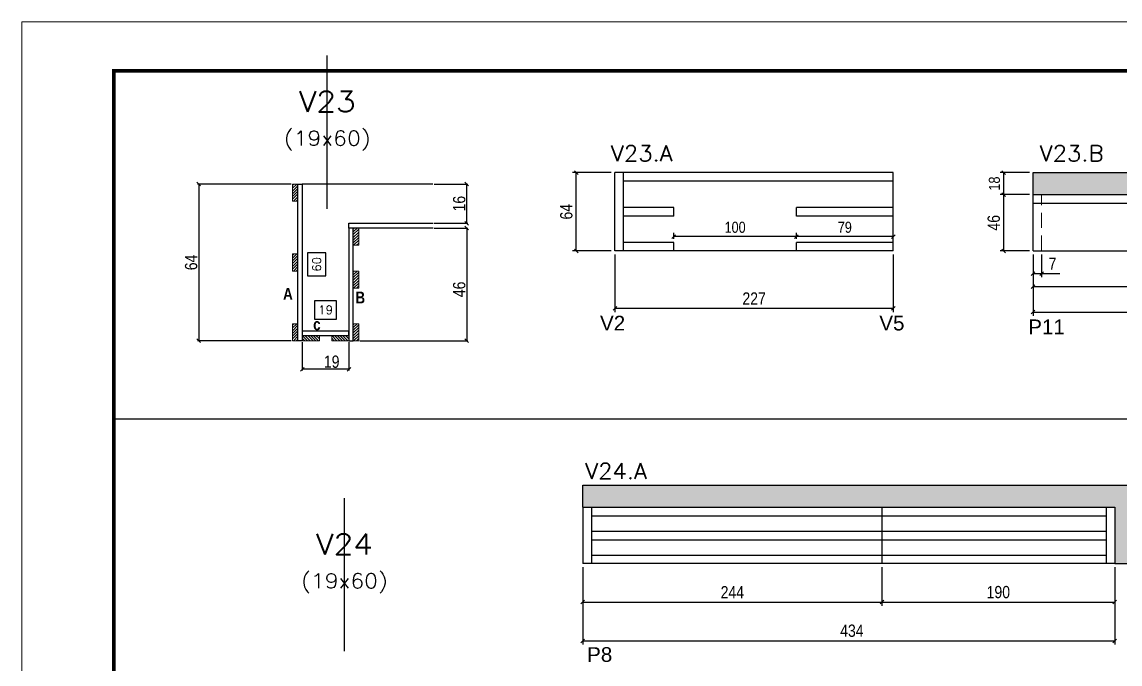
# Model space of a CAD drawing. Extents: x -10448 to -1189, y -11772 to 17235.
# Drawn here: x -5680 to -4784, y 9429 to 9953 of the extents above; entities that cross this region are included whole.
import ezdxf
from ezdxf.enums import TextEntityAlignment as Align

# ---------------------------------------------------------------- set-up
doc = ezdxf.new("R2010")
doc.units = 0
doc.linetypes.add('DASHED', pattern=[0.75, 0.5, -0.25])
doc.linetypes.add('HIDDEN', pattern=[0.375, 0.25, -0.125])
for name, color, linetype in [('5', 5, 'Continuous'), ('COTA', 241, 'Continuous'), ('Cota Seção (2x)', 4, 'Continuous'), ('detalhes', 4, 'Continuous'), ('Painéis', 200, 'Continuous'), ('SARR_2.2x7', 40, 'Continuous'), ('Texto de Titulo', 7, 'Continuous'), ('Texto Qtd Sarr', 242, 'Continuous')]:
    doc.layers.add(name, color=color, linetype=linetype)
for name, color, linetype, lineweight in [('CONCRETO', 251, 'Continuous', 25), ('Folhas', 255, 'Continuous', 9), ('Madeira', 126, 'Continuous', 18), ('Sarr 2.2x7', 40, 'Continuous', 9), ('SARRAFO DE PRESSAO', 251, 'DASHED', 9), ('Texto Seção', 7, 'Continuous', 15)]:
    doc.layers.add(name, color=color, linetype=linetype, lineweight=lineweight)
doc.styles.add('COTA TECNICA', font='techl___.ttf', dxfattribs={"height": 10})
doc.styles.add('COTA TECNICA 2X', font='techl___.ttf', dxfattribs={"height": 10})
doc.styles.add('COTA TECNICA-50', font='techl___.ttf', dxfattribs={"height": 9})
doc.styles.add('REGUA-120', font='ROMANS.shx', dxfattribs={"height": 15})
doc.styles.add('Romans', font='romans.shx')
doc.styles.get("Standard").update_dxf_attribs({"font": 'arial.ttf'})
doc.styles.add('TECNICA', font='techb___.ttf', dxfattribs={"height": 10})
doc.dimstyles.new('COTA PAINEL-50', dxfattribs={"dimtxt": 9, "dimasz": 3, "dimexe": 3, "dimexo": 3, "dimgap": 3, "dimtad": 1, "dimdec": 1, "dimzin": 12, "dimdsep": 46, "dimtxsty": 'COTA TECNICA-50', "dimblk1": 'OBLIQUE', "dimblk2": 'OBLIQUE', "dimsah": 1, "dimcen": 0.9, "dimclrd": 4, "dimclre": 4, "dimclrt": 240, "dimadec": 1, "dimazin": 3, "dimtfac": 1, "dimtdec": 1, "dimtmove": 0, "dimatfit": 3, "dimfxl": 1, "dimtolj": 1, "dimtzin": 12, "dimarcsym": 0})
doc.dimstyles.new('Cota Seção interna', dxfattribs={"dimtxt": 7, "dimasz": 6, "dimexe": 0.18, "dimexo": 2, "dimgap": -4, "dimtad": 3, "dimdec": 1, "dimlfac": 0.5, "dimzin": 12, "dimdsep": 46, "dimtxsty": 'Romans', "dimblk": 'ARCHTICK', "dimcen": 0.09, "dimse1": 1, "dimse2": 1, "dimsd1": 1, "dimsd2": 1, "dimclrd": 180, "dimclre": 5, "dimclrt": 1, "dimadec": 0, "dimazin": 3, "dimtfac": 1, "dimtdec": 1, "dimtofl": 0, "dimtmove": 0, "dimatfit": 3, "dimldrblk": 'ARCHTICK', "dimfxl": 1, "dimtolj": 1, "dimtzin": 0, "dimarcsym": 0})
doc.dimstyles.new('PAINEL', dxfattribs={"dimtxt": 10, "dimasz": 3, "dimexe": 3, "dimexo": 3, "dimgap": 3, "dimtad": 1, "dimdec": 1, "dimzin": 12, "dimdsep": 46, "dimtxsty": 'COTA TECNICA', "dimblk1": 'OBLIQUE', "dimblk2": 'OBLIQUE', "dimsah": 1, "dimcen": 0.9, "dimclrd": 4, "dimclre": 4, "dimclrt": 240, "dimadec": 1, "dimazin": 3, "dimtfac": 1, "dimtdec": 1, "dimtmove": 0, "dimatfit": 3, "dimfxl": 1, "dimtolj": 1, "dimtzin": 12, "dimarcsym": 0})
doc.dimstyles.new('SECAO', dxfattribs={"dimscale": 0.333333, "dimtxt": 5, "dimasz": 9, "dimexe": 3, "dimexo": 3, "dimgap": 3, "dimtad": 1, "dimdec": 1, "dimlfac": 0.5, "dimzin": 12, "dimdsep": 46, "dimtxsty": 'COTA TECNICA 2X', "dimblk1": 'OBLIQUE', "dimblk2": 'OBLIQUE', "dimsah": 1, "dimcen": 0.9, "dimclrd": 4, "dimclre": 4, "dimclrt": 240, "dimadec": 1, "dimazin": 3, "dimtfac": 1, "dimtdec": 1, "dimtmove": 0, "dimatfit": 3, "dimfxl": 1, "dimtolj": 1, "dimtzin": 12, "dimarcsym": 0})

# ---------------------------------------------------------------- blocks, each defined once
blk = doc.blocks.new('9999999999')
at = {"layer": 'Folhas'}
blk.add_lwpolyline([(98138.98, 34190.21), (99623.98, 34190.21), (99623.98, 35240.21), (98138.98, 35240.21)], close=True, dxfattribs=at)
at = {"layer": 'Folhas', "color": 30, "const_width": 3}
blk.add_lwpolyline([(98213.98, 34230.21), (99583.98, 34230.21), (99583.98, 35200.21), (98213.98, 35200.21)], close=True, dxfattribs=at)
blk = doc.blocks.new('_Oblique')
at = {"color": 0, "linetype": 'ByBlock', "lineweight": -2}
blk.add_line((-0.5, -0.5), (0.5, 0.5), dxfattribs=at)
blk = doc.blocks.new('*D704')
at = {"layer": 'COTA', "color": 4, "lineweight": -2, "transparency": 16777216}
for p, q in [((-5451.08, 9691.43), (-5451.08, 9668.25)), ((-5413.08, 9691.43), (-5413.08, 9668.25)), ((-5413.08, 9669.25), (-5451.08, 9669.25))]:
    blk.add_line(p, q, dxfattribs=at)
at = {"layer": 'Defpoints', "color": 0, "transparency": 16777216}
for p in [(-5451.08, 9692.43), (-5413.08, 9692.43), (-5451.08, 9669.25)]:
    blk.add_point(p, dxfattribs=at)
at = {"layer": 'COTA', "color": 4, "lineweight": -2, "transparency": 16777216, "xscale": 3, "yscale": 3, "zscale": 3, "rotation": 180}
blk.add_blockref('_Oblique', (-5451.08, 9669.25), dxfattribs=at)
at = {"layer": 'COTA', "color": 4, "lineweight": -2, "transparency": 16777216, "xscale": 3, "yscale": 3, "zscale": 3}
blk.add_blockref('_Oblique', (-5413.08, 9669.25), dxfattribs=at)
at = {"layer": 'COTA', "color": 240, "transparency": 16777216, "insert": (-5427.08, 9675.33), "char_height": 10, "attachment_point": 5, "style": 'COTA TECNICA 2X'}
blk.add_mtext('\\A1;19', dxfattribs=at)
blk = doc.blocks.new('*D705')
at = {"layer": 'COTA', "color": 4, "lineweight": -2, "transparency": 16777216}
for p, q in [((-5460.08, 9820.43), (-5536.62, 9820.43)), ((-5535.62, 9820.43), (-5535.62, 9692.43)), ((-5460.08, 9692.43), (-5536.62, 9692.43))]:
    blk.add_line(p, q, dxfattribs=at)
at = {"layer": 'Defpoints', "color": 0, "transparency": 16777216}
for p in [(-5459.08, 9820.43, 0), (-5535.62, 9692.43), (-5459.08, 9692.43, 0)]:
    blk.add_point(p, dxfattribs=at)
at = {"layer": 'COTA', "color": 4, "lineweight": -2, "transparency": 16777216, "xscale": 3, "yscale": 3, "zscale": 3}
for p, rotation in [((-5535.62, 9820.43), 90), ((-5535.62, 9692.43), 270)]:
    blk.add_blockref('_Oblique', p, dxfattribs=dict(at, rotation=rotation))
at = {"layer": 'COTA', "color": 240, "transparency": 16777216, "insert": (-5541.72, 9756.43), "char_height": 10, "attachment_point": 5, "rotation": 90, "style": 'COTA TECNICA 2X'}
blk.add_mtext('\\A1;64', dxfattribs=at)
blk = doc.blocks.new('*D706')
at = {"layer": 'COTA', "color": 4, "lineweight": -2, "transparency": 16777216}
for p, q in [((-5343.38, 9784.43), (-5315.94, 9784.43)), ((-5316.94, 9784.43), (-5316.94, 9692.43)), ((-5404.08, 9692.43), (-5315.94, 9692.43))]:
    blk.add_line(p, q, dxfattribs=at)
at = {"layer": 'Defpoints', "color": 0, "transparency": 16777216}
for p in [(-5344.38, 9784.43), (-5405.08, 9692.43, 0), (-5316.94, 9692.43)]:
    blk.add_point(p, dxfattribs=at)
at = {"layer": 'COTA', "color": 4, "lineweight": -2, "transparency": 16777216, "xscale": 3, "yscale": 3, "zscale": 3}
for p, rotation in [((-5316.94, 9784.43), 90), ((-5316.94, 9692.43), 270)]:
    blk.add_blockref('_Oblique', p, dxfattribs=dict(at, rotation=rotation))
at = {"layer": 'COTA', "color": 240, "transparency": 16777216, "insert": (-5323.04, 9734.43), "char_height": 10, "attachment_point": 5, "rotation": 90, "style": 'COTA TECNICA 2X'}
blk.add_mtext('\\A1;46', dxfattribs=at)
blk = doc.blocks.new('*D707')
at = {"layer": 'COTA', "color": 4, "lineweight": -2, "transparency": 16777216}
for p, q in [((-5343.55, 9820.43), (-5315.94, 9820.43)), ((-5316.94, 9788.43), (-5316.94, 9820.43)), ((-5343.38, 9788.43), (-5315.94, 9788.43))]:
    blk.add_line(p, q, dxfattribs=at)
at = {"layer": 'Defpoints', "color": 0, "transparency": 16777216}
for p in [(-5344.55, 9820.43), (-5316.94, 9820.43), (-5344.38, 9788.43)]:
    blk.add_point(p, dxfattribs=at)
at = {"layer": 'COTA', "color": 4, "lineweight": -2, "transparency": 16777216, "xscale": 3, "yscale": 3, "zscale": 3}
for p, rotation in [((-5316.94, 9820.43), 90), ((-5316.94, 9788.43), 270)]:
    blk.add_blockref('_Oblique', p, dxfattribs=dict(at, rotation=rotation))
at = {"layer": 'COTA', "color": 240, "transparency": 16777216, "insert": (-5323.04, 9804.43), "char_height": 10, "attachment_point": 5, "rotation": 90, "style": 'COTA TECNICA 2X'}
blk.add_mtext('\\A1;16', dxfattribs=at)
blk = doc.blocks.new('*D714')
at = {"layer": 'Cota Seção (2x)', "color": 180, "lineweight": -2, "transparency": 16777216}
for p, q in [((-5431.83, 9764.39), (-5446.83, 9764.39)), ((-5446.83, 9764.39), (-5446.83, 9745.39)), ((-5431.83, 9745.39), (-5431.83, 9764.39)), ((-5446.83, 9745.39), (-5431.83, 9745.39))]:
    blk.add_line(p, q, dxfattribs=at)
at = {"layer": 'Defpoints', "color": 0, "transparency": 16777216}
for p in [(-5451.08, 9820.43), (-5427.83, 9820.43), (-5451.08, 9700.43)]:
    blk.add_point(p, dxfattribs=at)
at = {"layer": 'Cota Seção (2x)', "color": 1, "transparency": 16777216, "insert": (-5439.33, 9754.89), "char_height": 7, "attachment_point": 5, "rotation": 90, "style": 'Romans'}
blk.add_mtext('\\A1;60', dxfattribs=at)
blk = doc.blocks.new('_ArchTick')
at = {"color": 0, "linetype": 'ByBlock', "const_width": 0.15}
blk.add_lwpolyline([(-0.5, -0.5), (0.5, 0.5)], dxfattribs=at)
blk = doc.blocks.new('*D715')
at = {"layer": 'Cota Seção (2x)', "color": 180, "lineweight": -2, "transparency": 16777216}
for p, q in [((-5423.08, 9725.19), (-5441.08, 9725.19)), ((-5441.08, 9725.19), (-5441.08, 9710.19)), ((-5423.08, 9710.19), (-5423.08, 9725.19)), ((-5441.08, 9710.19), (-5423.08, 9710.19))]:
    blk.add_line(p, q, dxfattribs=at)
at = {"layer": 'Defpoints', "color": 0, "transparency": 16777216}
for p in [(-5451.08, 9706.19), (-5451.08, 9700.43), (-5413.08, 9700.43)]:
    blk.add_point(p, dxfattribs=at)
at = {"layer": 'Cota Seção (2x)', "color": 1, "transparency": 16777216, "insert": (-5432.08, 9717.69), "char_height": 7, "attachment_point": 5, "style": 'Romans'}
blk.add_mtext('\\A1;19', dxfattribs=at)
blk = doc.blocks.new('titulo1')
at = {"layer": 'Defpoints', "color": 252, "linetype": 'HIDDEN', "ltscale": 2}
blk.add_line((0, 0), (0, 125), dxfattribs=at)
at = {"layer": 'Defpoints', "style": 'Romans', "oblique": 15}
blk.add_attdef('FOLHA', text='', height=10, dxfattribs=at).set_placement((0, 15.58), align=Align.MIDDLE_CENTER)
at = {"layer": 'Texto Qtd Sarr', "color": 3, "style": 'Romans', "oblique": 15}
for tag, height, p in [('TITULO', 17, (0, 71.45)), ('SEÇÃO', 12, (0, 41.55))]:
    blk.add_attdef(tag, text='', height=height, dxfattribs=at).set_placement(p, align=Align.MIDDLE_CENTER)
blk = doc.blocks.new('*D708')
at = {"layer": 'COTA', "color": 4, "linetype": 'ByBlock', "lineweight": -2, "transparency": 16777216}
for p, q in [((-4854.93, 9762.81), (-4854.93, 9733.68)), ((-4610.93, 9762.81), (-4610.93, 9733.68)), ((-4854.93, 9736.68), (-4610.93, 9736.68))]:
    blk.add_line(p, q, dxfattribs=at)
at = {"layer": 'Defpoints', "color": 0, "linetype": 'ByBlock', "transparency": 16777216}
for p in [(-4854.93, 9765.81), (-4610.93, 9765.81), (-4610.93, 9736.68)]:
    blk.add_point(p, dxfattribs=at)
at = {"layer": 'COTA', "color": 4, "linetype": 'ByBlock', "lineweight": -2, "transparency": 16777216, "xscale": 3, "yscale": 3, "zscale": 3, "rotation": 180}
blk.add_blockref('_Oblique', (-4854.93, 9736.68), dxfattribs=at)
at = {"layer": 'COTA', "color": 4, "linetype": 'ByBlock', "lineweight": -2, "transparency": 16777216, "xscale": 3, "yscale": 3, "zscale": 3}
blk.add_blockref('_Oblique', (-4610.93, 9736.68), dxfattribs=at)
at = {"layer": 'COTA', "color": 240, "linetype": 'ByBlock', "transparency": 16777216, "insert": (-4732.93, 9744.76), "char_height": 10, "attachment_point": 5, "style": 'COTA TECNICA'}
blk.add_mtext('\\A1;244', dxfattribs=at)
blk = doc.blocks.new('*D716')
at = {"layer": 'COTA', "color": 4, "linetype": 'ByBlock', "lineweight": -2, "transparency": 16777216}
for p, q in [((-4854.93, 9762.81), (-4854.93, 9712.86)), ((-4480.93, 9762.81), (-4480.93, 9712.86)), ((-4854.93, 9715.86), (-4480.93, 9715.86))]:
    blk.add_line(p, q, dxfattribs=at)
at = {"layer": 'Defpoints', "color": 0, "linetype": 'ByBlock', "transparency": 16777216}
for p in [(-4854.93, 9765.81), (-4480.93, 9765.81), (-4480.93, 9715.86)]:
    blk.add_point(p, dxfattribs=at)
at = {"layer": 'COTA', "color": 4, "linetype": 'ByBlock', "lineweight": -2, "transparency": 16777216, "xscale": 3, "yscale": 3, "zscale": 3, "rotation": 180}
blk.add_blockref('_Oblique', (-4854.93, 9715.86), dxfattribs=at)
at = {"layer": 'COTA', "color": 4, "linetype": 'ByBlock', "lineweight": -2, "transparency": 16777216, "xscale": 3, "yscale": 3, "zscale": 3}
blk.add_blockref('_Oblique', (-4480.93, 9715.86), dxfattribs=at)
at = {"layer": 'COTA', "color": 240, "linetype": 'ByBlock', "transparency": 16777216, "insert": (-4667.93, 9724.08), "char_height": 10, "attachment_point": 5, "style": 'COTA TECNICA'}
blk.add_mtext('\\A1;374', dxfattribs=at)
blk = doc.blocks.new('*D717')
at = {"layer": 'COTA', "color": 4, "linetype": 'ByBlock', "lineweight": -2, "transparency": 16777216}
for p, q in [((-4857.93, 9811.81), (-4881.84, 9811.81)), ((-4878.84, 9765.81), (-4878.84, 9811.81)), ((-4857.93, 9765.81), (-4881.84, 9765.81))]:
    blk.add_line(p, q, dxfattribs=at)
at = {"layer": 'Defpoints', "color": 0, "linetype": 'ByBlock', "transparency": 16777216}
for p in [(-4878.84, 9811.81), (-4854.93, 9811.81), (-4854.93, 9765.81)]:
    blk.add_point(p, dxfattribs=at)
at = {"layer": 'COTA', "color": 4, "linetype": 'ByBlock', "lineweight": -2, "transparency": 16777216, "xscale": 3, "yscale": 3, "zscale": 3}
for p, rotation in [((-4878.84, 9811.81), 90), ((-4878.84, 9765.81), 270)]:
    blk.add_blockref('_Oblique', p, dxfattribs=dict(at, rotation=rotation))
at = {"layer": 'COTA', "color": 240, "linetype": 'ByBlock', "transparency": 16777216, "insert": (-4886.94, 9788.81), "char_height": 10, "attachment_point": 5, "rotation": 90, "style": 'COTA TECNICA'}
blk.add_mtext('\\A1;46', dxfattribs=at)
blk = doc.blocks.new('*D720')
at = {"layer": 'COTA', "color": 4, "linetype": 'ByBlock', "lineweight": -2, "transparency": 16777216}
for p, q in [((-4854.93, 9762.81), (-4854.93, 9744.32)), ((-4847.93, 9762.81), (-4847.93, 9744.32)), ((-4854.93, 9747.32), (-4847.93, 9747.32)), ((-4847.93, 9747.32), (-4833.2, 9747.32))]:
    blk.add_line(p, q, dxfattribs=at)
at = {"layer": 'Defpoints', "color": 0, "linetype": 'ByBlock', "transparency": 16777216}
for p in [(-4854.93, 9765.81), (-4847.93, 9765.81), (-4847.93, 9747.32)]:
    blk.add_point(p, dxfattribs=at)
at = {"layer": 'COTA', "color": 4, "linetype": 'ByBlock', "lineweight": -2, "transparency": 16777216, "xscale": 3, "yscale": 3, "zscale": 3, "rotation": 180}
blk.add_blockref('_Oblique', (-4854.93, 9747.32), dxfattribs=at)
at = {"layer": 'COTA', "color": 4, "linetype": 'ByBlock', "lineweight": -2, "transparency": 16777216, "xscale": 3, "yscale": 3, "zscale": 3}
blk.add_blockref('_Oblique', (-4847.93, 9747.32), dxfattribs=at)
at = {"layer": 'COTA', "color": 240, "linetype": 'ByBlock', "transparency": 16777216, "insert": (-4839.06, 9755.4), "char_height": 10, "attachment_point": 5, "style": 'COTA TECNICA'}
blk.add_mtext('\\A1;7', dxfattribs=at)
blk = doc.blocks.new('*D721')
at = {"layer": 'COTA', "color": 4, "linetype": 'ByBlock', "lineweight": -2, "transparency": 16777216}
for p, q in [((-5195.99, 9762.81), (-5195.99, 9715.89)), ((-4968.99, 9762.81), (-4968.99, 9715.89)), ((-4968.99, 9718.89), (-5195.99, 9718.89))]:
    blk.add_line(p, q, dxfattribs=at)
at = {"layer": 'Defpoints', "color": 0, "linetype": 'ByBlock', "transparency": 16777216}
for p in [(-5195.99, 9765.81), (-4968.99, 9765.81), (-5195.99, 9718.89)]:
    blk.add_point(p, dxfattribs=at)
at = {"layer": 'COTA', "color": 4, "linetype": 'ByBlock', "lineweight": -2, "transparency": 16777216, "xscale": 3, "yscale": 3, "zscale": 3, "rotation": 180}
blk.add_blockref('_Oblique', (-5195.99, 9718.89), dxfattribs=at)
at = {"layer": 'COTA', "color": 4, "linetype": 'ByBlock', "lineweight": -2, "transparency": 16777216, "xscale": 3, "yscale": 3, "zscale": 3}
blk.add_blockref('_Oblique', (-4968.99, 9718.89), dxfattribs=at)
at = {"layer": 'COTA', "color": 240, "linetype": 'ByBlock', "transparency": 16777216, "insert": (-5082.49, 9726.96), "char_height": 10, "attachment_point": 5, "style": 'COTA TECNICA'}
blk.add_mtext('\\A1;227', dxfattribs=at)
blk = doc.blocks.new('*D713')
at = {"layer": 'COTA', "color": 4, "linetype": 'ByBlock', "lineweight": -2, "transparency": 16777216}
for p, q in [((-5198.99, 9829.81), (-5230.57, 9829.81)), ((-5227.57, 9765.81), (-5227.57, 9829.81)), ((-5198.99, 9765.81), (-5230.57, 9765.81))]:
    blk.add_line(p, q, dxfattribs=at)
at = {"layer": 'Defpoints', "color": 0, "linetype": 'ByBlock', "transparency": 16777216}
for p in [(-5227.57, 9829.81), (-5195.99, 9829.81), (-5195.99, 9765.81)]:
    blk.add_point(p, dxfattribs=at)
at = {"layer": 'COTA', "color": 4, "linetype": 'ByBlock', "lineweight": -2, "transparency": 16777216, "xscale": 3, "yscale": 3, "zscale": 3}
for p, rotation in [((-5227.57, 9829.81), 90), ((-5227.57, 9765.81), 270)]:
    blk.add_blockref('_Oblique', p, dxfattribs=dict(at, rotation=rotation))
at = {"layer": 'COTA', "color": 240, "linetype": 'ByBlock', "transparency": 16777216, "insert": (-5235.67, 9797.81), "char_height": 10, "attachment_point": 5, "rotation": 90, "style": 'COTA TECNICA'}
blk.add_mtext('\\A1;64', dxfattribs=at)
blk = doc.blocks.new('*D722')
at = {"layer": 'COTA', "color": 4, "linetype": 'ByBlock', "lineweight": -2, "transparency": 16777216}
for p, q in [((-4857.93, 9829.81), (-4881.84, 9829.81)), ((-4878.84, 9811.81), (-4878.84, 9829.81)), ((-4857.93, 9811.81), (-4881.84, 9811.81))]:
    blk.add_line(p, q, dxfattribs=at)
at = {"layer": 'Defpoints', "color": 0, "linetype": 'ByBlock', "transparency": 16777216}
for p in [(-4878.84, 9829.81), (-4854.93, 9829.81), (-4854.93, 9811.81)]:
    blk.add_point(p, dxfattribs=at)
at = {"layer": 'COTA', "color": 4, "linetype": 'ByBlock', "lineweight": -2, "transparency": 16777216, "xscale": 3, "yscale": 3, "zscale": 3}
for p, rotation in [((-4878.84, 9829.81), 90), ((-4878.84, 9811.81), 270)]:
    blk.add_blockref('_Oblique', p, dxfattribs=dict(at, rotation=rotation))
at = {"layer": 'COTA', "color": 240, "linetype": 'ByBlock', "transparency": 16777216, "insert": (-4886.43, 9820.81), "char_height": 9, "attachment_point": 5, "rotation": 90, "style": 'COTA TECNICA-50'}
blk.add_mtext('\\A1;18', dxfattribs=at)
blk = doc.blocks.new('*D724')
at = {"layer": 'COTA', "color": 4, "linetype": 'ByBlock', "lineweight": -2, "transparency": 16777216}
for p, q in [((-5147.99, 9775.81), (-5147.99, 9780.48)), ((-5047.99, 9777.48), (-5147.99, 9777.48)), ((-5047.99, 9775.81), (-5047.99, 9780.48))]:
    blk.add_line(p, q, dxfattribs=at)
at = {"layer": 'Defpoints', "color": 0, "linetype": 'ByBlock', "transparency": 16777216}
for p in [(-5147.99, 9777.48), (-5147.99, 9772.81), (-5047.99, 9772.81)]:
    blk.add_point(p, dxfattribs=at)
at = {"layer": 'COTA', "color": 4, "linetype": 'ByBlock', "lineweight": -2, "transparency": 16777216, "xscale": 3, "yscale": 3, "zscale": 3, "rotation": 180}
blk.add_blockref('_Oblique', (-5147.99, 9777.48), dxfattribs=at)
at = {"layer": 'COTA', "color": 4, "linetype": 'ByBlock', "lineweight": -2, "transparency": 16777216, "xscale": 3, "yscale": 3, "zscale": 3}
blk.add_blockref('_Oblique', (-5047.99, 9777.48), dxfattribs=at)
at = {"layer": 'COTA', "color": 240, "linetype": 'ByBlock', "transparency": 16777216, "insert": (-5097.99, 9785.08), "char_height": 9, "attachment_point": 5, "style": 'COTA TECNICA-50'}
blk.add_mtext('\\A1;100', dxfattribs=at)
blk = doc.blocks.new('*D725')
at = {"layer": 'COTA', "color": 4, "linetype": 'ByBlock', "lineweight": -2, "transparency": 16777216}
for p, q in [((-5047.99, 9775.81), (-5047.99, 9780.48)), ((-4968.99, 9777.48), (-5047.99, 9777.48)), ((-4968.99, 9775.81), (-4968.99, 9780.48))]:
    blk.add_line(p, q, dxfattribs=at)
at = {"layer": 'Defpoints', "color": 0, "linetype": 'ByBlock', "transparency": 16777216}
for p in [(-5047.99, 9777.48), (-5047.99, 9772.81), (-4968.99, 9772.81)]:
    blk.add_point(p, dxfattribs=at)
at = {"layer": 'COTA', "color": 4, "linetype": 'ByBlock', "lineweight": -2, "transparency": 16777216, "xscale": 3, "yscale": 3, "zscale": 3, "rotation": 180}
blk.add_blockref('_Oblique', (-5047.99, 9777.48), dxfattribs=at)
at = {"layer": 'COTA', "color": 4, "linetype": 'ByBlock', "lineweight": -2, "transparency": 16777216, "xscale": 3, "yscale": 3, "zscale": 3}
blk.add_blockref('_Oblique', (-4968.99, 9777.48), dxfattribs=at)
at = {"layer": 'COTA', "color": 240, "linetype": 'ByBlock', "transparency": 16777216, "insert": (-5008.49, 9785.08), "char_height": 9, "attachment_point": 5, "style": 'COTA TECNICA-50'}
blk.add_mtext('\\A1;79', dxfattribs=at)
blk = doc.blocks.new('*D740')
at = {"layer": 'COTA', "color": 4, "linetype": 'ByBlock', "lineweight": -2, "transparency": 16777216}
for p, q in [((-5222.24, 9507.55), (-5222.24, 9476.09)), ((-4978.24, 9507.55), (-4978.24, 9476.09)), ((-5222.24, 9479.09), (-4978.24, 9479.09))]:
    blk.add_line(p, q, dxfattribs=at)
at = {"layer": 'Defpoints', "color": 0, "linetype": 'ByBlock', "transparency": 16777216}
for p in [(-5222.24, 9510.55), (-4978.24, 9510.55), (-4978.24, 9479.09)]:
    blk.add_point(p, dxfattribs=at)
at = {"layer": 'COTA', "color": 4, "linetype": 'ByBlock', "lineweight": -2, "transparency": 16777216, "xscale": 3, "yscale": 3, "zscale": 3, "rotation": 180}
blk.add_blockref('_Oblique', (-5222.24, 9479.09), dxfattribs=at)
at = {"layer": 'COTA', "color": 4, "linetype": 'ByBlock', "lineweight": -2, "transparency": 16777216, "xscale": 3, "yscale": 3, "zscale": 3}
blk.add_blockref('_Oblique', (-4978.24, 9479.09), dxfattribs=at)
at = {"layer": 'COTA', "color": 240, "linetype": 'ByBlock', "transparency": 16777216, "insert": (-5100.24, 9487.16), "char_height": 10, "attachment_point": 5, "style": 'COTA TECNICA'}
blk.add_mtext('\\A1;244', dxfattribs=at)
blk = doc.blocks.new('*D726')
at = {"layer": 'COTA', "color": 4, "linetype": 'ByBlock', "lineweight": -2, "transparency": 16777216}
for p, q in [((-4978.24, 9507.55), (-4978.24, 9476.09)), ((-4788.24, 9507.55), (-4788.24, 9476.09)), ((-4978.24, 9479.09), (-4788.24, 9479.09))]:
    blk.add_line(p, q, dxfattribs=at)
at = {"layer": 'Defpoints', "color": 0, "linetype": 'ByBlock', "transparency": 16777216}
for p in [(-4978.24, 9510.55), (-4788.24, 9510.55), (-4788.24, 9479.09)]:
    blk.add_point(p, dxfattribs=at)
at = {"layer": 'COTA', "color": 4, "linetype": 'ByBlock', "lineweight": -2, "transparency": 16777216, "xscale": 3, "yscale": 3, "zscale": 3, "rotation": 180}
blk.add_blockref('_Oblique', (-4978.24, 9479.09), dxfattribs=at)
at = {"layer": 'COTA', "color": 4, "linetype": 'ByBlock', "lineweight": -2, "transparency": 16777216, "xscale": 3, "yscale": 3, "zscale": 3}
blk.add_blockref('_Oblique', (-4788.24, 9479.09), dxfattribs=at)
at = {"layer": 'COTA', "color": 240, "linetype": 'ByBlock', "transparency": 16777216, "insert": (-4883.24, 9487.22), "char_height": 10, "attachment_point": 5, "style": 'COTA TECNICA'}
blk.add_mtext('\\A1;190', dxfattribs=at)
blk = doc.blocks.new('*D727')
at = {"layer": 'COTA', "color": 4, "linetype": 'ByBlock', "lineweight": -2, "transparency": 16777216}
for p, q in [((-5222.24, 9507.55), (-5222.24, 9444.47)), ((-4788.24, 9507.55), (-4788.24, 9444.47)), ((-5222.24, 9447.47), (-4788.24, 9447.47))]:
    blk.add_line(p, q, dxfattribs=at)
at = {"layer": 'Defpoints', "color": 0, "linetype": 'ByBlock', "transparency": 16777216}
for p in [(-5222.24, 9510.55), (-4788.24, 9510.55), (-4788.24, 9447.47)]:
    blk.add_point(p, dxfattribs=at)
at = {"layer": 'COTA', "color": 4, "linetype": 'ByBlock', "lineweight": -2, "transparency": 16777216, "xscale": 3, "yscale": 3, "zscale": 3, "rotation": 180}
blk.add_blockref('_Oblique', (-5222.24, 9447.47), dxfattribs=at)
at = {"layer": 'COTA', "color": 4, "linetype": 'ByBlock', "lineweight": -2, "transparency": 16777216, "xscale": 3, "yscale": 3, "zscale": 3}
blk.add_blockref('_Oblique', (-4788.24, 9447.47), dxfattribs=at)
at = {"layer": 'COTA', "color": 240, "linetype": 'ByBlock', "transparency": 16777216, "insert": (-5002.74, 9455.69), "char_height": 10, "attachment_point": 5, "style": 'COTA TECNICA'}
blk.add_mtext('\\A1;434', dxfattribs=at)

msp = doc.modelspace()

# ---------------------------------------------------------------- hatches: boundary and pattern name
at = {"layer": 'COTA', "linetype": 'ByBlock'}
h = msp.add_hatch(dxfattribs=at)
h.set_pattern_fill('AR-CONC', color=256, scale=0.03)
h.set_pattern_definition([(50, (-140824.2664, -16075.7513), (5.46554007, -0.47817257), [0.5715, -6.2865]), (355, (-140824.2664, -16075.7513), (-1.05730264, 5.73170536), [0.4572, -5.02921753]), (100.4514447, (-140823.811, -16075.791), (4.40823741, 5.25353256), [0.48570026, -5.34270734]), (46.1842, (-140824.2664, -16074.227), (8.13237123, -1.26126984), [0.85725, -9.42975]), (96.6355576, (-140823.589, -16074.3324), (7.122124, 7.42278374), [0.7285507, -8.01406824]), (351.184151, (-140824.266, -16074.227), (7.122124, 7.42278374), [0.685799, -7.54379196]), (21, (-140823.5044, -16074.6083), (4.54843174, -3.06795595), [0.5715, -6.2865]), (326, (-140823.5044, -16074.6083), (1.85406085, 5.52563898), [0.4572, -5.0292]), (71.451445, (-140823.1253, -16074.864), (6.40249258, 2.45768307), [0.48570026, -5.34269813]), (37.5, (-140824.2664, -16075.7513), (0.092658098, 2.536651166), [0, -4.96824, 0, -5.1054, 0, -5.04825]), (7.5, (-140824.2664, -16075.7513), (2.004589875, 3.005417245), [0, -2.91084, 0, -4.85394, 0, -1.92405]), (327.5, (-140825.9656, -16075.7513), (4.067717855, -0.17186232), [0, -1.905, 0, -5.9436, 0, -7.8867]), (317.5, (-140826.7276, -16075.7513), (4.44387544, 0.76279473), [0, -2.4765, 0, -3.94716, 0, -5.6007])])
h.paths.add_polyline_path([(-4417.93, 9812.81), (-4417.93, 9824.81), (-4458.93, 9824.81), (-4458.93, 9829.81), (-4854.93, 9829.81), (-4854.93, 9811.81), (-4480.93, 9811.81), (-4480.93, 9765.81), (-4458.93, 9765.81), (-4458.93, 9812.81)])
h = msp.add_hatch(dxfattribs=at)
h.set_pattern_fill('AR-CONC', color=256, scale=0.03)
h.set_pattern_definition([(50, (-134700.7827, -16330.2063), (5.46554007, -0.47817257), [0.5715, -6.2865]), (355, (-134700.7827, -16330.2063), (-1.05730264, 5.73170536), [0.4572, -5.02921753]), (100.4514447, (-134700.327, -16330.246), (4.40823741, 5.25353256), [0.48570026, -5.34270734]), (46.1842, (-134700.783, -16328.682), (8.13237123, -1.26126984), [0.85725, -9.42975]), (96.6355576, (-134700.105, -16328.7874), (7.122124, 7.42278374), [0.7285507, -8.01406824]), (351.184151, (-134700.783, -16328.682), (7.122124, 7.42278374), [0.685799, -7.54379196]), (21, (-134700.0207, -16329.0633), (4.54843174, -3.06795595), [0.5715, -6.2865]), (326, (-134700.0207, -16329.0633), (1.85406085, 5.52563898), [0.4572, -5.0292]), (71.451445, (-134699.6417, -16329.319), (6.40249258, 2.45768307), [0.48570026, -5.34269813]), (37.5, (-134700.7827, -16330.2063), (0.092658098, 2.536651166), [0, -4.96824, 0, -5.1054, 0, -5.04825]), (7.5, (-134700.7827, -16330.2063), (2.004589875, 3.005417245), [0, -2.91084, 0, -4.85394, 0, -1.92405]), (327.5, (-134702.482, -16330.2063), (4.067717855, -0.17186232), [0, -1.905, 0, -5.9436, 0, -7.8867]), (317.5, (-134703.244, -16330.2063), (4.44387544, 0.76279473), [0, -2.4765, 0, -3.94716, 0, -5.6007])])
h.paths.add_polyline_path([(-4743.24, 9510.55), (-4743.24, 9556.55), (-4309.24, 9556.55), (-4309.24, 9574.55), (-5222.24, 9574.55), (-5222.24, 9556.55), (-4788.24, 9556.55), (-4788.24, 9510.55)])
at = {"layer": 'Madeira'}
h = msp.add_hatch(dxfattribs=at)
h.set_pattern_fill('ANSI31', color=256, scale=0.5)
h.set_pattern_definition([(45, (-131504.5494, -24064.1634), (-1.122532015, 1.122532015), [])])
h.paths.add_polyline_path([(-5459.08, 9820.43), (-5454.68, 9820.43), (-5454.68, 9806.43), (-5459.08, 9806.43)])
h = msp.add_hatch(dxfattribs=at)
h.set_pattern_fill('ANSI31', color=256, scale=0.5)
h.set_pattern_definition([(45, (-131554.1494, -24100.1634), (-1.122532015, 1.122532015), [])])
h.paths.add_polyline_path([(-5409.48, 9784.43), (-5405.08, 9784.43), (-5405.08, 9770.43), (-5409.48, 9770.43)])
h = msp.add_hatch(dxfattribs=at)
h.set_pattern_fill('ANSI31', color=256, scale=0.5)
h.set_pattern_definition([(45, (-131504.5494, -24121.1634), (-1.122532015, 1.122532015), [])])
h.paths.add_polyline_path([(-5459.08, 9763.43), (-5454.68, 9763.43), (-5454.68, 9749.43), (-5459.08, 9749.43)])
h = msp.add_hatch(dxfattribs=at)
h.set_pattern_fill('ANSI31', color=256, scale=0.5)
h.set_pattern_definition([(45, (-131554.1494, -24135.1634), (-1.122532015, 1.122532015), [])])
h.paths.add_polyline_path([(-5409.48, 9749.43), (-5405.08, 9749.43), (-5405.08, 9735.43), (-5409.48, 9735.43)])
h = msp.add_hatch(dxfattribs=at)
h.set_pattern_fill('ANSI31', color=256, scale=0.5)
h.set_pattern_definition([(45, (-131504.5494, -24178.1634), (-1.122532015, 1.122532015), [])])
h.paths.add_polyline_path([(-5459.08, 9706.43), (-5454.68, 9706.43), (-5454.68, 9692.43), (-5459.08, 9692.43)])
h = msp.add_hatch(dxfattribs=at)
h.set_pattern_fill('ANSI31', color=256, scale=0.5)
h.set_pattern_definition([(45, (-131554.1494, -24178.1634), (-1.122532015, 1.122532015), [])])
h.paths.add_polyline_path([(-5409.48, 9706.43), (-5405.08, 9706.43), (-5405.08, 9692.43), (-5409.48, 9692.43)])
h = msp.add_hatch(dxfattribs=at)
h.set_pattern_fill('ANSI31', color=256, scale=0.5, angle=90)
h.set_pattern_definition([(135, (25860.6123, -113819.741), (-1.122532015, -1.122532015), [])])
h.paths.add_polyline_path([(-5437.08, 9696.83), (-5437.08, 9692.43), (-5451.08, 9692.43), (-5451.08, 9696.83)])
h = msp.add_hatch(dxfattribs=at)
h.set_pattern_fill('ANSI31', color=256, scale=0.5, angle=90)
h.set_pattern_definition([(135, (25884.6123, -113819.741), (-1.122532015, -1.122532015), [])])
h.paths.add_polyline_path([(-5413.08, 9696.83), (-5413.08, 9692.43), (-5427.08, 9692.43), (-5427.08, 9696.83)])

# ---------------------------------------------------------------- linework, layer by layer
at = {"layer": 'CONCRETO', "linetype": 'Continuous'}
msp.add_line((-5344.55, 9820.43), (-5451.08, 9820.43), dxfattribs=at)
at = {"layer": 'COTA', "linetype": 'ByBlock'}
for p, q in [((-4854.93, 9811.81), (-4854.93, 9829.81)), ((-4854.93, 9829.81), (-4458.93, 9829.81)), ((-4234.78, 9628.49), (-5604.78, 9628.49)), ((-5222.24, 9574.55), (-4309.24, 9574.55)), ((-5222.24, 9556.55), (-5222.24, 9574.55)), ((-4788.24, 9510.55), (-4743.24, 9510.55))]:
    msp.add_line(p, q, dxfattribs=at)
at = {"layer": 'Madeira', "elevation": 0}
for points in [[(-5459.08, 9820.43), (-5459.08, 9806.43), (-5454.68, 9806.43), (-5454.68, 9820.43)], [(-5459.08, 9763.43), (-5459.08, 9749.43), (-5454.68, 9749.43), (-5454.68, 9763.43)], [(-5409.48, 9749.43), (-5409.48, 9735.43), (-5405.08, 9735.43), (-5405.08, 9749.43)], [(-5459.08, 9706.43), (-5459.08, 9692.43), (-5454.68, 9692.43), (-5454.68, 9706.43)], [(-5409.48, 9706.43), (-5409.48, 9692.43), (-5405.08, 9692.43), (-5405.08, 9706.43)], [(-5451.08, 9696.83), (-5437.08, 9696.83), (-5437.08, 9692.43), (-5451.08, 9692.43)], [(-5427.08, 9696.83), (-5413.08, 9696.83), (-5413.08, 9692.43), (-5427.08, 9692.43)]]:
    msp.add_lwpolyline(points, close=True, dxfattribs=at)
at = {"layer": 'Madeira'}
msp.add_lwpolyline([(-5409.48, 9784.43), (-5409.48, 9770.43), (-5405.08, 9770.43), (-5405.08, 9784.43)], close=True, dxfattribs=at)
at = {"layer": 'Painéis', "linetype": 'ByBlock'}
for p, q in [((-4968.99, 9829.81), (-5195.99, 9829.81)), ((-5195.99, 9765.81), (-5195.99, 9829.81)), ((-4968.99, 9765.81), (-4968.99, 9829.81)), ((-4854.93, 9811.81), (-4480.93, 9811.81)), ((-4854.93, 9765.81), (-4854.93, 9811.81)), ((-4968.99, 9765.81), (-5195.99, 9765.81)), ((-4854.93, 9765.81), (-4480.93, 9765.81))]:
    msp.add_line(p, q, dxfattribs=at)
at = {"layer": 'Painéis'}
for p, q in [((-5222.24, 9556.55), (-4788.24, 9556.55)), ((-5222.24, 9556.55), (-5222.24, 9510.55)), ((-5222.24, 9556.55), (-5222.24, 9510.55)), ((-4978.24, 9556.55), (-4978.24, 9510.55)), ((-4788.24, 9556.55), (-4788.24, 9510.55)), ((-4788.24, 9556.55), (-4788.24, 9510.55)), ((-4788.24, 9510.55), (-5222.24, 9510.55))]:
    msp.add_line(p, q, dxfattribs=at)
at = {"layer": 'Painéis', "linetype": 'Continuous', "elevation": 0}
for points in [[(-5454.68, 9692.43), (-5454.68, 9820.43), (-5451.08, 9820.43), (-5451.08, 9692.43)], [(-5409.48, 9692.43), (-5409.48, 9784.43), (-5413.08, 9784.43), (-5413.08, 9692.43)], [(-5413.08, 9700.43), (-5451.08, 9700.43), (-5451.08, 9696.83), (-5413.08, 9696.83)]]:
    msp.add_lwpolyline(points, close=True, dxfattribs=at)
at = {"layer": 'Painéis', "linetype": 'Continuous'}
msp.add_lwpolyline([(-5344.38, 9784.43), (-5413.08, 9784.43), (-5413.08, 9788.43), (-5344.38, 9788.43)], dxfattribs=at)
at = {"layer": 'Sarr 2.2x7', "linetype": 'HIDDEN', "ltscale": 50}
msp.add_line((-4847.93, 9765.81), (-4847.93, 9811.81), dxfattribs=at)
at = {"layer": 'SARR_2.2x7', "linetype": 'Continuous'}
for p, q in [((-5188.99, 9765.81), (-5188.99, 9829.81)), ((-4968.99, 9822.81), (-5188.99, 9822.81)), ((-5147.99, 9801.31), (-5188.99, 9801.31)), ((-5147.99, 9794.31), (-5147.99, 9801.31)), ((-4968.99, 9801.31), (-5047.99, 9801.31)), ((-5047.99, 9794.31), (-5047.99, 9801.31)), ((-4854.93, 9804.81), (-4610.93, 9804.81)), ((-5147.99, 9794.31), (-5188.99, 9794.31)), ((-4968.99, 9794.31), (-5047.99, 9794.31)), ((-5147.99, 9772.81), (-5188.99, 9772.81)), ((-5147.99, 9765.81), (-5147.99, 9772.81)), ((-4968.99, 9772.81), (-5047.99, 9772.81)), ((-5047.99, 9765.81), (-5047.99, 9772.81)), ((-5215.24, 9556.55), (-5215.24, 9510.55)), ((-5215.24, 9549.55), (-4978.24, 9549.55)), ((-4978.24, 9549.55), (-4795.24, 9549.55)), ((-4795.24, 9556.55), (-4795.24, 9510.55)), ((-5215.24, 9537.05), (-4978.24, 9537.05)), ((-4978.24, 9537.05), (-4795.24, 9537.05)), ((-5215.24, 9530.05), (-4978.24, 9530.05)), ((-4978.24, 9530.05), (-4795.24, 9530.05)), ((-5215.24, 9517.55), (-4978.24, 9517.55)), ((-4978.24, 9517.55), (-4795.24, 9517.55))]:
    msp.add_line(p, q, dxfattribs=at)

# ---------------------------------------------------------------- block references
at = {"layer": 'SARRAFO DE PRESSAO', "color": 6, "linetype": 'ByBlock'}
msp.add_blockref('9999999999', (-103818.76, -25287.43), dxfattribs=at)
at = {"layer": 'Texto Seção'}
ref = msp.add_blockref('titulo1', (-5430.78, 9800.29), dxfattribs=dict(at, xscale=-1))
ref.add_attrib('TITULO', 'V23', dxfattribs={"layer": 'Texto de Titulo', "color": 7, "height": 17, "style": 'Romans', "width": 1.1}).set_placement((-5430.78, 9887.79), align=Align.MIDDLE_CENTER)
ref.add_attrib('SEÇÃO', '(19x60)', dxfattribs={"layer": 'Texto de Titulo', "color": 7, "height": 12, "style": 'Romans', "width": 1.1}).set_placement((-5430.78, 9857.79), align=Align.MIDDLE_CENTER)
ref = msp.add_blockref('titulo1', (-5416.7, 9438.97), dxfattribs=dict(at, xscale=-1))
ref.add_attrib('TITULO', 'V24', dxfattribs={"layer": 'Texto de Titulo', "color": 7, "height": 17, "style": 'Romans', "width": 1.1}).set_placement((-5416.7, 9526.47), align=Align.MIDDLE_CENTER)
ref.add_attrib('SEÇÃO', '(19x60)', dxfattribs={"layer": 'Texto de Titulo', "color": 7, "height": 12, "style": 'Romans', "width": 1.1}).set_placement((-5416.7, 9496.47), align=Align.MIDDLE_CENTER)

# ---------------------------------------------------------------- texts
at = {"layer": '5', "linetype": 'Continuous'}
for s, rotation, p in [('V2', 359.99996, (-5208.19, 9700.88)), ('V5', 359.99996, (-4980.31, 9700.88)), ('P11', 0.00004, (-4858.85, 9697.85)), ('P8', 0.00004, (-5218.71, 9430.32))]:
    msp.add_text(s, height=12, rotation=rotation, dxfattribs=at).set_placement(p)
at = {"layer": 'detalhes', "style": 'TECNICA'}
for s, p in [('A', (-5466.76, 9725.99)), ('B', (-5407.79, 9722.98)), ('c', (-5442.23, 9701.09))]:
    msp.add_text(s, height=9.6, dxfattribs=at).set_placement(p)
at = {"layer": 'Texto Seção', "style": 'REGUA-120', "width": 1.05}
for s, p in [('V23.A', (-5199.28, 9839)), ('V23.B', (-4849.47, 9839)), ('V24.A', (-5220.24, 9579.64))]:
    msp.add_text(s, height=13, dxfattribs=at).set_placement(p)

# ---------------------------------------------------------------- dimensions: what is measured, and where the dimension line sits
at = {"layer": 'COTA', "linetype": 'ByBlock'}
for base, p1, p2, angle, dimstyle, picture, middle in [((-5227.57, 9829.81), (-5195.99, 9765.81), (-5195.99, 9829.81), 90, 'PAINEL', '*D713', (-5235.67, 9797.81)), ((-4878.84, 9829.81), (-4854.93, 9811.81), (-4854.93, 9829.81), 90, 'COTA PAINEL-50', '*D722', (-4886.43, 9820.81)), ((-4878.84, 9811.81), (-4854.93, 9765.81), (-4854.93, 9811.81), 90, 'PAINEL', '*D717', (-4886.94, 9788.81)), ((-5047.99, 9777.48), (-4968.99, 9772.81), (-5047.99, 9772.81), 180, 'COTA PAINEL-50', '*D725', (-5008.49, 9785.08)), ((-5195.99, 9718.89), (-4968.99, 9765.81), (-5195.99, 9765.81), 180, 'PAINEL', '*D721', (-5082.49, 9726.96))]:
    dim = msp.add_linear_dim(base=base, p1=p1, p2=p2, angle=angle, dimstyle=dimstyle, dxfattribs=at)
    dim.commit()
    dim.dimension.update_dxf_attribs({"geometry": picture, "text_midpoint": middle})
at = {"layer": 'COTA'}
for base, p1, p2, picture, middle in [((-5535.62, 9692.43), (-5459.08, 9820.43), (-5459.08, 9692.43), '*D705', (-5541.72, 9756.43)), ((-5316.94, 9820.43), (-5344.38, 9788.43), (-5344.55, 9820.43), '*D707', (-5323.04, 9804.43))]:
    dim = msp.add_linear_dim(base=base, p1=p1, p2=p2, angle=90, dimstyle='SECAO', dxfattribs=at)
    dim.commit()
    dim.dimension.update_dxf_attribs({"geometry": picture, "text_midpoint": middle})
for base, p1, p2, angle, picture, middle in [((-5316.94, 9692.43), (-5344.38, 9784.43), (-5405.08, 9692.43), 90, '*D706', (-5316.94, 9734.43)), ((-5451.08, 9669.25), (-5413.08, 9692.43), (-5451.08, 9692.43), 180, '*D704', (-5427.08, 9669.25))]:
    dim = msp.add_linear_dim(base=base, p1=p1, p2=p2, angle=angle, dimstyle='SECAO', dxfattribs=at)
    dim.commit()
    dim.dimension.update_dxf_attribs({"geometry": picture, "text_midpoint": middle, "dimtype": 160})
at = {"layer": 'COTA', "linetype": 'ByBlock'}
dim = msp.add_linear_dim(base=(-5147.99, 9777.48), p1=(-5047.99, 9772.81), p2=(-5147.99, 9772.81), angle=180, dimstyle='COTA PAINEL-50', override={"dimtmove": 1}, dxfattribs=at)
dim.commit()
dim.dimension.update_dxf_attribs({"geometry": '*D724', "text_midpoint": (-5097.99, 9785.08)})
for base, p1, p2, picture, middle in [((-4610.93, 9736.68), (-4854.93, 9765.81), (-4610.93, 9765.81), '*D708', (-4732.93, 9744.76)), ((-4480.93, 9715.86), (-4854.93, 9765.81), (-4480.93, 9765.81), '*D716', (-4667.93, 9724.08)), ((-4847.93, 9747.32), (-4854.93, 9765.81), (-4847.93, 9765.81), '*D720', (-4839.06, 9755.4)), ((-4978.24, 9479.09), (-5222.24, 9510.55), (-4978.24, 9510.55), '*D740', (-5100.24, 9487.16))]:
    dim = msp.add_linear_dim(base=base, p1=p1, p2=p2, dimstyle='PAINEL', dxfattribs=at)
    dim.commit()
    dim.dimension.update_dxf_attribs({"geometry": picture, "text_midpoint": middle})
dim = msp.add_linear_dim(base=(-4788.24, 9447.47), p1=(-5222.24, 9510.55), p2=(-4788.24, 9510.55), dimstyle='PAINEL', dxfattribs=at)
dim.commit()
dim.dimension.update_dxf_attribs({"geometry": '*D727', "text_midpoint": (-5002.74, 9447.47), "dimtype": 160})
dim = msp.add_linear_dim(base=(-4788.24, 9479.09), p1=(-4978.24, 9510.55), p2=(-4788.24, 9510.55), dimstyle='PAINEL', override={"dimtmove": 1}, dxfattribs=at)
dim.commit()
dim.dimension.update_dxf_attribs({"geometry": '*D726', "text_midpoint": (-4883.24, 9487.22)})
at = {"layer": 'Cota Seção (2x)'}
dim = msp.add_linear_dim(base=(-5427.83, 9820.43), p1=(-5451.08, 9700.43), p2=(-5451.08, 9820.43), angle=90, dimstyle='Cota Seção interna', dxfattribs=at)
dim.commit()
dim.dimension.update_dxf_attribs({"geometry": '*D714', "text_midpoint": (-5427.83, 9754.89), "dimtype": 160})
dim = msp.add_linear_dim(base=(-5451.08, 9706.19), p1=(-5413.08, 9700.43), p2=(-5451.08, 9700.43), dimstyle='Cota Seção interna', dxfattribs=at)
dim.commit()
dim.dimension.update_dxf_attribs({"geometry": '*D715', "text_midpoint": (-5432.08, 9706.19), "dimtype": 160})

doc.saveas('drawing.dxf')
